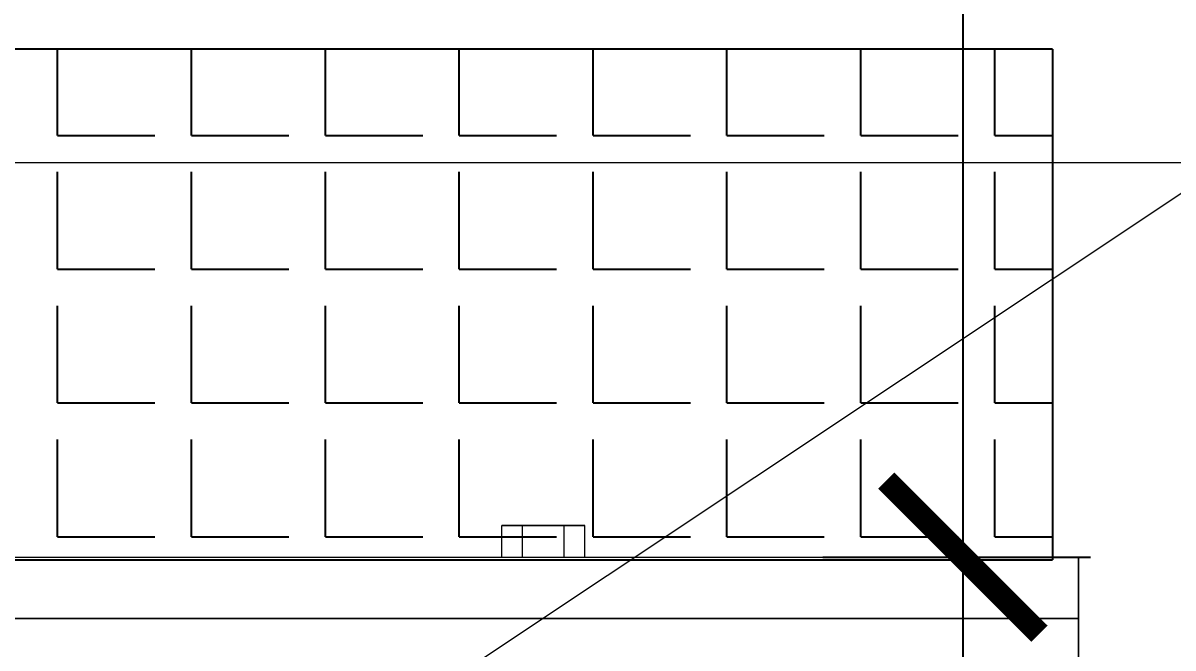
# Model space of a CAD drawing. Header units: millimetres. Extents: x -241391 to 8718866, y 0 to 143518.
# Drawn here: x -215627 to -214727, y 110405 to 110895 of the extents above; entities that cross this region are included whole.
import ezdxf
from ezdxf import colors
from ezdxf.entities.mleader import LeaderData, LeaderLine
from ezdxf.math import Vec2, Vec3

# ---------------------------------------------------------------- set-up
doc = ezdxf.new("R2010")
doc.units = ezdxf.units.MM
doc.header["$MEASUREMENT"] = 0
doc.layers.get('0').update_dxf_attribs({"color": 250, "lineweight": 9})
doc.layers.add('ТХ_ВК_трапы', color=5, linetype='Continuous')
doc.layers.add('ТХ_пищеблок', color=30, linetype='Continuous', lineweight=20)
doc.layers.add('ТХ_привязка ТХ', color=7, linetype='Continuous', true_color=0x163d5c)
doc.styles.add('Standart Arial', font='arial.ttf', dxfattribs={"width": 0.7, "height": 250})

# ---------------------------------------------------------------- blocks, each defined once
blk = doc.blocks.new('_Dot')
at = {"color": 0, "linetype": 'ByBlock', "lineweight": -2}
blk.add_line((-0.5, 0), (-1, 0), dxfattribs=at)
at = {"color": 0, "linetype": 'ByBlock', "const_width": 0.5}
blk.add_lwpolyline([(-0.25, 0, 1), (0.25, 0, 1)], format="xyb", close=True, dxfattribs=at)
blk = doc.blocks.new('_ArchTick')
at = {"color": 0, "linetype": 'ByBlock', "const_width": 0.15}
blk.add_lwpolyline([(-0.5, -0.5), (0.5, 0.5)], dxfattribs=at)

msp = doc.modelspace()

# ---------------------------------------------------------------- linework, layer by layer
at = {"layer": 'ТХ_ВК_трапы', "linetype": 'ByBlock'}
for p, q in [((-214821.2, 110874.56, 13.29), (-217321.2, 110874.56, 13.29)), ((-214821.2, 110874.56, 13.29), (-214821.2, 110474.56, 13.29)), ((-217321.2, 110474.56, 13.29), (-214821.2, 110474.56, 13.29))]:
    msp.add_line(p, q, dxfattribs=at)
at = {"layer": 'ТХ_ВК_трапы', "linetype": 'Continuous', "transparency": 33554636}
for p, q in [((-215599.89, 110806.94, 13.29), (-215599.89, 110874.56, 13.29)), ((-215495.12, 110806.94, 13.29), (-215495.12, 110874.56, 13.29)), ((-215390.34, 110806.94, 13.29), (-215390.34, 110874.56, 13.29)), ((-215285.57, 110806.94, 13.29), (-215285.57, 110874.56, 13.29)), ((-215180.79, 110806.94, 13.29), (-215180.79, 110874.56, 13.29)), ((-215076.02, 110806.94, 13.29), (-215076.02, 110874.56, 13.29)), ((-214971.24, 110806.94, 13.29), (-214971.24, 110874.56, 13.29)), ((-214866.47, 110806.94, 13.29), (-214866.47, 110874.56, 13.29)), ((-215599.89, 110806.94, 13.29), (-215523.69, 110806.94, 13.29)), ((-215495.12, 110806.94, 13.29), (-215418.92, 110806.94, 13.29)), ((-215390.34, 110806.94, 13.29), (-215314.14, 110806.94, 13.29)), ((-215285.57, 110806.94, 13.29), (-215209.37, 110806.94, 13.29)), ((-215180.79, 110806.94, 13.29), (-215104.59, 110806.94, 13.29)), ((-215076.02, 110806.94, 13.29), (-214999.82, 110806.94, 13.29)), ((-214971.24, 110806.94, 13.29), (-214895.04, 110806.94, 13.29)), ((-214866.47, 110806.94, 13.29), (-214821.2, 110806.94, 13.29)), ((-215599.89, 110702.16, 13.29), (-215599.89, 110778.36, 13.29)), ((-215495.12, 110702.16, 13.29), (-215495.12, 110778.36, 13.29)), ((-215390.34, 110702.16, 13.29), (-215390.34, 110778.36, 13.29)), ((-215285.57, 110702.16, 13.29), (-215285.57, 110778.36, 13.29)), ((-215180.79, 110702.16, 13.29), (-215180.79, 110778.36, 13.29)), ((-215076.02, 110702.16, 13.29), (-215076.02, 110778.36, 13.29)), ((-214971.24, 110702.16, 13.29), (-214971.24, 110778.36, 13.29)), ((-214866.47, 110702.16, 13.29), (-214866.47, 110778.36, 13.29)), ((-215599.89, 110702.16, 13.29), (-215523.69, 110702.16, 13.29)), ((-215495.12, 110702.16, 13.29), (-215418.92, 110702.16, 13.29)), ((-215390.34, 110702.16, 13.29), (-215314.14, 110702.16, 13.29)), ((-215285.57, 110702.16, 13.29), (-215209.37, 110702.16, 13.29)), ((-215180.79, 110702.16, 13.29), (-215104.59, 110702.16, 13.29)), ((-215076.02, 110702.16, 13.29), (-214999.82, 110702.16, 13.29)), ((-214971.24, 110702.16, 13.29), (-214895.04, 110702.16, 13.29)), ((-214866.47, 110702.16, 13.29), (-214821.2, 110702.16, 13.29)), ((-215599.89, 110597.39, 13.29), (-215599.89, 110673.59, 13.29)), ((-215495.12, 110597.39, 13.29), (-215495.12, 110673.59, 13.29)), ((-215390.34, 110597.39, 13.29), (-215390.34, 110673.59, 13.29)), ((-215285.57, 110597.39, 13.29), (-215285.57, 110673.59, 13.29)), ((-215180.79, 110597.39, 13.29), (-215180.79, 110673.59, 13.29)), ((-215076.02, 110597.39, 13.29), (-215076.02, 110673.59, 13.29)), ((-214971.24, 110597.39, 13.29), (-214971.24, 110673.59, 13.29)), ((-214866.47, 110597.39, 13.29), (-214866.47, 110673.59, 13.29)), ((-215599.89, 110597.39, 13.29), (-215523.69, 110597.39, 13.29)), ((-215495.12, 110597.39, 13.29), (-215418.92, 110597.39, 13.29)), ((-215390.34, 110597.39, 13.29), (-215314.14, 110597.39, 13.29)), ((-215285.57, 110597.39, 13.29), (-215209.37, 110597.39, 13.29)), ((-215180.79, 110597.39, 13.29), (-215104.59, 110597.39, 13.29)), ((-215076.02, 110597.39, 13.29), (-214999.82, 110597.39, 13.29)), ((-214971.24, 110597.39, 13.29), (-214895.04, 110597.39, 13.29)), ((-214866.47, 110597.39, 13.29), (-214821.2, 110597.39, 13.29)), ((-215599.89, 110492.61, 13.29), (-215599.89, 110568.81, 13.29)), ((-215495.12, 110492.61, 13.29), (-215495.12, 110568.81, 13.29)), ((-215390.34, 110492.61, 13.29), (-215390.34, 110568.81, 13.29)), ((-215285.57, 110492.61, 13.29), (-215285.57, 110568.81, 13.29)), ((-215180.79, 110492.61, 13.29), (-215180.79, 110568.81, 13.29)), ((-215076.02, 110492.61, 13.29), (-215076.02, 110568.81, 13.29)), ((-214971.24, 110492.61, 13.29), (-214971.24, 110568.81, 13.29)), ((-214866.47, 110492.61, 13.29), (-214866.47, 110568.81, 13.29)), ((-215599.89, 110492.61, 13.29), (-215523.69, 110492.61, 13.29)), ((-215495.12, 110492.61, 13.29), (-215418.92, 110492.61, 13.29)), ((-215390.34, 110492.61, 13.29), (-215314.14, 110492.61, 13.29)), ((-215285.57, 110492.61, 13.29), (-215209.37, 110492.61, 13.29)), ((-215180.79, 110492.61, 13.29), (-215104.59, 110492.61, 13.29)), ((-215076.02, 110492.61, 13.29), (-214999.82, 110492.61, 13.29)), ((-214971.24, 110492.61, 13.29), (-214895.04, 110492.61, 13.29)), ((-214866.47, 110492.61, 13.29), (-214821.2, 110492.61, 13.29))]:
    msp.add_line(p, q, dxfattribs=at)
at = {"layer": 'ТХ_пищеблок'}
for p, q in [((-216484.88, 109585.56, 40.19), (-214684.88, 110785.56, 40.19)), ((-215235.94, 110501.32, -897.41), (-215203.44, 110501.32, -897.41)), ((-215235.94, 110476.32, -897.41), (-215235.94, 110501.32, -897.41)), ((-215203.44, 110476.32, -897.41), (-215203.44, 110501.32, -897.41)), ((-215642, 110476.56, -194.91), (-214801, 110476.56, -194.91)), ((-215642, 110476.56, -259.91), (-214801, 110476.56, -259.91)), ((-214801, 110469.47, -187.91), (-214801, 109626.56, -187.91))]:
    msp.add_line(p, q, dxfattribs=at)
at = {"layer": 'ТХ_пищеблок', "extrusion": (7.50251e-16, 1, 0)}
for p, q in [((-215235.94, 110501.32, -953.7), (-215252.19, 110501.32, -925.55)), ((-215252.19, 110501.32, -925.55), (-215235.94, 110501.32, -897.41)), ((-215235.94, 110501.32, -897.41), (-215203.44, 110501.32, -897.41)), ((-215203.44, 110501.32, -953.7), (-215235.94, 110501.32, -953.7)), ((-215203.44, 110501.32, -897.41), (-215187.19, 110501.32, -925.55)), ((-215187.19, 110501.32, -925.55), (-215203.44, 110501.32, -953.7))]:
    msp.add_line(p, q, dxfattribs=at)
at = {"layer": 'ТХ_пищеблок', "extrusion": (-0.866025, 6.49736e-16, 0.5)}
for p, q in [((-215252.19, 110501.32, -925.55), (-215235.94, 110501.32, -897.41)), ((-215252.19, 110476.32, -925.55), (-215252.19, 110501.32, -925.55)), ((-215235.94, 110476.32, -897.41), (-215235.94, 110501.32, -897.41))]:
    msp.add_line(p, q, dxfattribs=at)
at = {"layer": 'ТХ_пищеблок', "extrusion": (-0.866025, 6.49736e-16, -0.5)}
for p, q in [((-215252.19, 110476.32, -925.55), (-215252.19, 110501.32, -925.55)), ((-215235.94, 110501.32, -953.7), (-215252.19, 110501.32, -925.55)), ((-215235.94, 110476.32, -953.7), (-215235.94, 110501.32, -953.7))]:
    msp.add_line(p, q, dxfattribs=at)
at = {"layer": 'ТХ_пищеблок', "extrusion": (0, 0, -1)}
for p, q in [((-215235.94, 110476.32, -953.7), (-215235.94, 110501.32, -953.7)), ((-215203.44, 110501.32, -953.7), (-215235.94, 110501.32, -953.7)), ((-215203.44, 110476.32, -953.7), (-215203.44, 110501.32, -953.7))]:
    msp.add_line(p, q, dxfattribs=at)
at = {"layer": 'ТХ_пищеблок', "extrusion": (0.866025, -6.49736e-16, -0.5)}
for p, q in [((-215203.44, 110476.32, -953.7), (-215203.44, 110501.32, -953.7)), ((-215187.19, 110501.32, -925.55), (-215203.44, 110501.32, -953.7)), ((-215187.19, 110476.32, -925.55), (-215187.19, 110501.32, -925.55))]:
    msp.add_line(p, q, dxfattribs=at)
at = {"layer": 'ТХ_пищеблок', "extrusion": (0.866025, -6.49736e-16, 0.5)}
for p, q in [((-215203.44, 110501.32, -897.41), (-215187.19, 110501.32, -925.55)), ((-215203.44, 110476.32, -897.41), (-215203.44, 110501.32, -897.41)), ((-215187.19, 110476.32, -925.55), (-215187.19, 110501.32, -925.55))]:
    msp.add_line(p, q, dxfattribs=at)
at = {"layer": 'ТХ_пищеблок', "extrusion": (5.66554e-16, 1, 0)}
for p, q in [((-215642, 110476.56, -259.91), (-214801, 110476.56, -259.91)), ((-215642, 110476.56, -194.91), (-214801, 110476.56, -194.91)), ((-214801, 110476.56, -259.91), (-214801, 110476.56, -194.91))]:
    msp.add_line(p, q, dxfattribs=at)
at = {"layer": 'ТХ_пищеблок', "extrusion": (1, -5.66554e-16, 0)}
for p, q in [((-214801, 110476.56, -259.91), (-214801, 110476.56, -194.91)), ((-214801, 109626.56, -261.91), (-214801, 110474.56, -261.91)), ((-214801, 110469.47, -187.91), (-214801, 109626.56, -187.91))]:
    msp.add_line(p, q, dxfattribs=at)
at = {"layer": 'ТХ_пищеблок', "extrusion": (1.77636e-16, -1.0064e-31, -1)}
msp.add_line((-214801, 109626.56, -261.91), (-214801, 110474.56, -261.91), dxfattribs=at)
at = {"layer": 'ТХ_пищеблок', "elevation": 40.19}
msp.add_lwpolyline([(-216484.88, 109585.56), (-214684.88, 109585.56), (-214684.88, 110785.56), (-216484.88, 110785.56)], close=True, dxfattribs=at)
at = {"layer": 'ТХ_пищеблок', "extrusion": (7.50251e-16, 1, 0)}
msp.add_circle((215219.69, -925.55, 110501.32), 27, dxfattribs=at)
at = {"layer": 'ТХ_пищеблок', "extrusion": (-7.50251e-16, -1, 0)}
msp.add_circle((-215219.69, -925.55, -110501.32), 27, dxfattribs=at)
at = {"layer": 'ТХ_пищеблок', "extrusion": (1, -5.66554e-16, 0)}
for centre, radius, start, end in [((110469.56, -194.91, -214801), 7.01, 0.02454, 90.68826), ((110474.56, -259.91, -214801), 2, 270, 360), ((110469.56, -194.91, -214801), 7.01, 0.02454, 90.68826), ((110474.56, -259.91, -214801), 2, 270, 360)]:
    msp.add_arc(centre, radius, start, end, dxfattribs=at)
at = {"layer": 'ТХ_пищеблок'}
for points in [[(-214801, 110428.56, -1008.91), (-214801, 110468.56, -1008.91), (-214801, 110468.56, -1172.22), (-214801, 110428.56, -1172.22)], [(-214801, 110428.56, -261.91), (-214801, 110468.56, -261.91), (-214801, 110468.56, -488.91), (-214801, 110428.56, -488.91)], [(-214801, 110468.56, -497.91), (-214801, 110428.56, -497.91), (-214801, 110428.56, -1006.91), (-214801, 110468.56, -1006.91)], [(-214801, 110428.56, -261.91), (-215642, 110428.56, -261.91), (-215642, 110428.56, -1170.22), (-214801, 110428.56, -1170.22)], [(-214801, 110428.56, -1172.22), (-214801, 110428.56, -1170.22), (-215642, 110428.56, -1170.22), (-215642, 110428.56, -1172.22)], [(-214801, 110428.56, -261.91), (-215642, 110428.56, -261.91), (-215642, 110428.56, -488.91), (-214801, 110428.56, -488.91)], [(-215642, 110428.56, -497.91), (-215642, 110428.56, -1006.91), (-214801, 110428.56, -1006.91), (-214801, 110428.56, -497.91)], [(-214801, 110428.56, -261.91), (-214801, 110428.56, -1170.22), (-214801, 109627.56, -1170.22), (-214801, 109627.56, -261.91)]]:
    msp.add_3dface(points, dxfattribs=at)
at = {"layer": 'ТХ_привязка ТХ', "ltscale": 100}
for p, q in [((-214891.4, 111879.29), (-214891.4, 110376.56)), ((-215001, 110476.56), (-214791.4, 110476.56))]:
    msp.add_line(p, q, dxfattribs=at)

# ---------------------------------------------------------------- block references
at = {"layer": 'ТХ_привязка ТХ', "ltscale": 100, "xscale": 120, "yscale": 120, "zscale": 120, "rotation": 270}
msp.add_blockref('_ArchTick', (-214891.4, 110476.56), dxfattribs=at)

# ---------------------------------------------------------------- leaders
at = {"layer": 'ТХ_привязка ТХ', "lineweight": 20}
ml = msp.add_multileader_mtext('Standard', dxfattribs=at)
ml.set_content('Водонагреватель накопительный, 100л\\PДиам.резьбы патрубков подключения х/г воды G1/2', color=256, style='Standart Arial')
ml.set_leader_properties()
ml.set_arrow_properties(name='DOT')
ml.build(insert=Vec2(0, 0))
ml.multileader.update_dxf_attribs({"text_left_attachment_type": 6, "text_right_attachment_type": 6, "dogleg_length": 50, "arrow_head_size": 50})
ctx = ml.context
ctx.base_point, ctx.char_height, ctx.arrow_head_size, ctx.landing_gap_size, ctx.plane_origin = Vec3(-196472.79, 100542.05, 65.88), 200, 50, 0, Vec3(-146079.79, 162233.8, 65.88)
ctx.left_attachment, ctx.right_attachment = 6, 6
notes = []
notes.append((ctx, [(1, (1, 1, 0), (-196522.79, 100542.05, 65.88), (1, 0), 50, [(5, [(-206820.26, 100520.66, 65.88), (-205890.27, 104677.41, 65.88), (-210225.63, 101364.57, 65.88), (-207755.07, 109412.87, 65.88), (-212975.11, 109571, 65.88), (-215109.5, 106862.25, 65.88), (-213590.63, 115812.07, 65.88)], 0, [])])]))
ctx.mtext.insert, ctx.mtext.width, ctx.mtext.defined_height, ctx.mtext.flow_direction = Vec3(-196472.79, 100800.85, 65.88), 5613.8249, 206.55, 5
for ctx, leaders in notes:
    for number, flags, end, landing, length, lines in leaders:
        leader = LeaderData()
        leader.index, (leader.has_last_leader_line, leader.has_dogleg_vector, leader.attachment_direction) = number, flags
        leader.last_leader_point, leader.dogleg_vector, leader.dogleg_length = Vec3(end), Vec3(landing), length
        for number, points, colour, breaks in lines:
            line = LeaderLine()
            line.index, line.vertices, line.color, line.breaks = number, Vec3.list(points), colors.encode_raw_color(colour), breaks
            leader.lines.append(line)
        ctx.leaders.append(leader)

doc.saveas('drawing.dxf')
